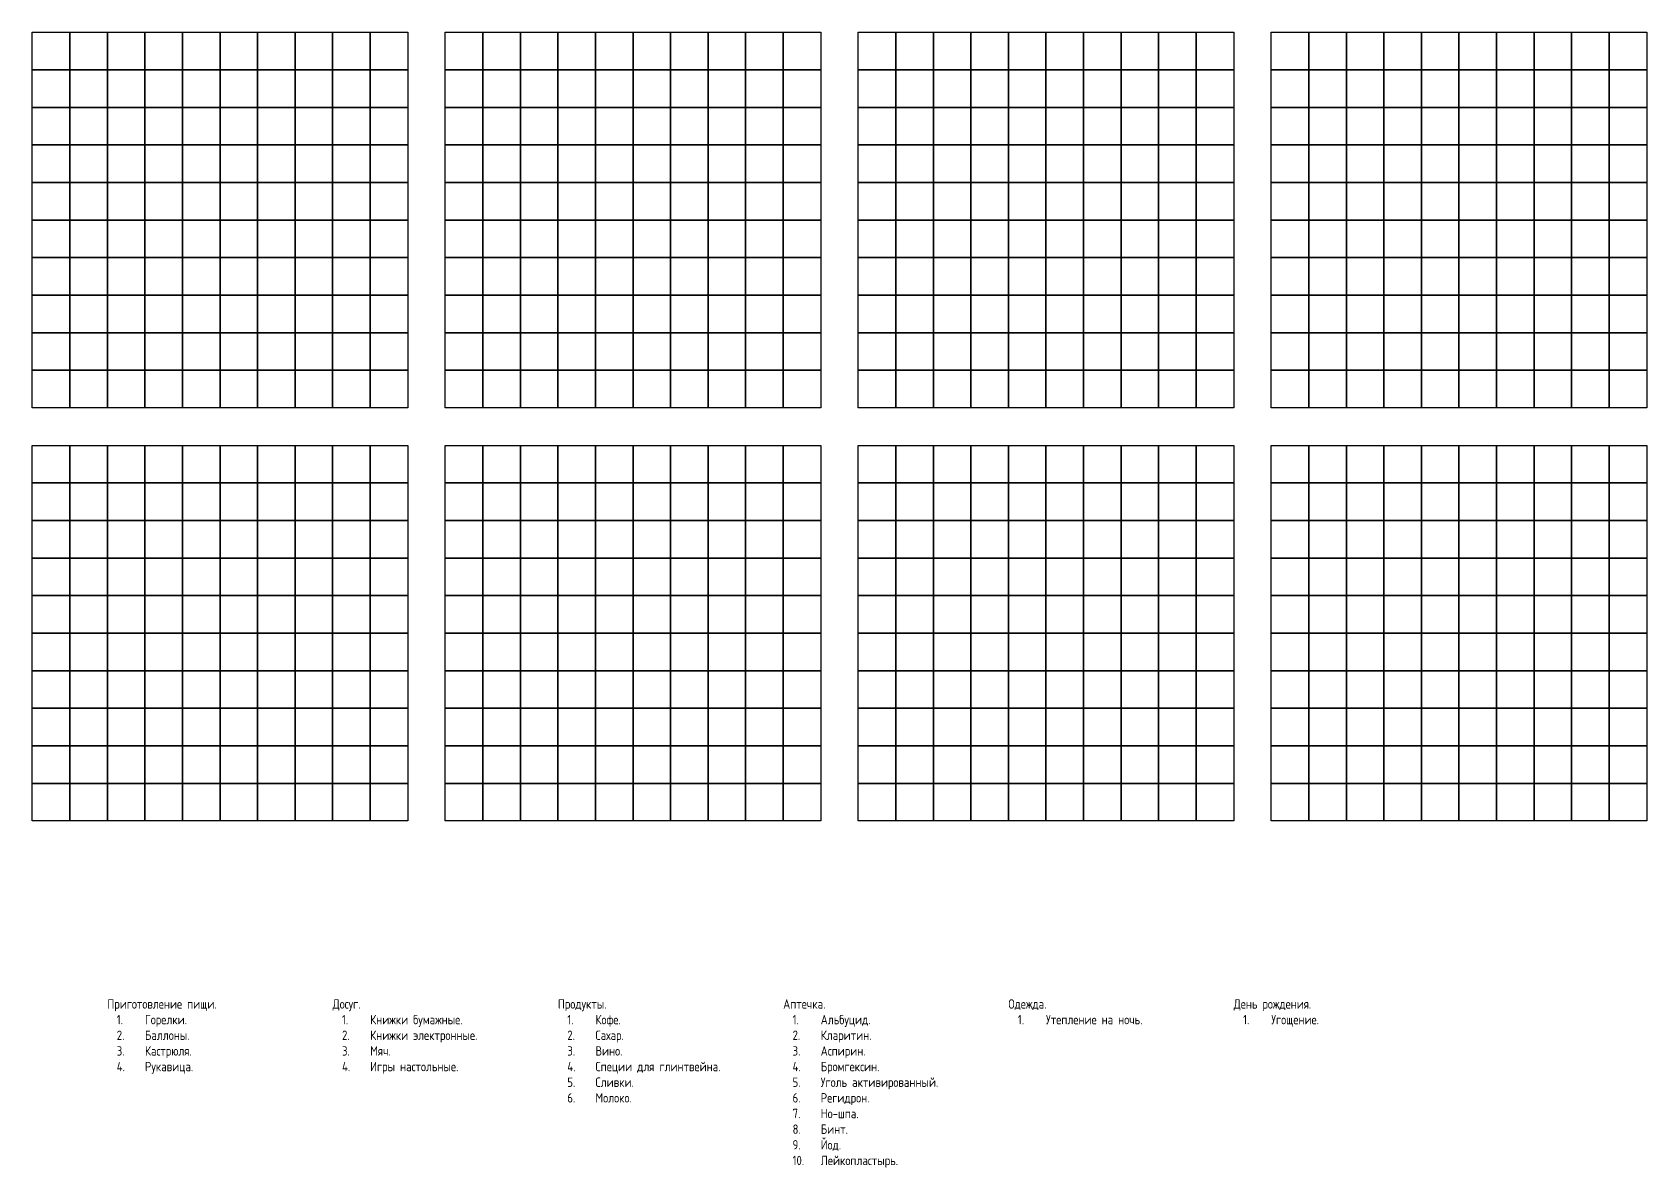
# Model space of a CAD drawing. Header units: millimetres. Extents: x -978 to 2856, y -2564 to 866.
# Drawn here: x 1986 to 2416, y 106.6 to 409 of the extents above; entities that cross this region are included whole.
import ezdxf

# ---------------------------------------------------------------- set-up
doc = ezdxf.new("R2010")
doc.units = ezdxf.units.MM
doc.header["$MEASUREMENT"] = 0
doc.styles.add('texxt', font='romans.shx', dxfattribs={"width": 0.8})

msp = doc.modelspace()

# ---------------------------------------------------------------- linework, layer by layer
for points in [[(1986, 409), (1996, 409), (1996, 399), (1986, 399)], [(1996, 409), (2006, 409), (2006, 399), (1996, 399)], [(2006, 409), (2016, 409), (2016, 399), (2006, 399)], [(2016, 409), (2026, 409), (2026, 399), (2016, 399)], [(2026, 409), (2036, 409), (2036, 399), (2026, 399)], [(2036, 409), (2046, 409), (2046, 399), (2036, 399)], [(2046, 409), (2056, 409), (2056, 399), (2046, 399)], [(2056, 409), (2066, 409), (2066, 399), (2056, 399)], [(2066, 409), (2076, 409), (2076, 399), (2066, 399)], [(2076, 409), (2086, 409), (2086, 399), (2076, 399)], [(2096, 409), (2106, 409), (2106, 399), (2096, 399)], [(2106, 409), (2116, 409), (2116, 399), (2106, 399)], [(2116, 409), (2126, 409), (2126, 399), (2116, 399)], [(2126, 409), (2136, 409), (2136, 399), (2126, 399)], [(2136, 409), (2146, 409), (2146, 399), (2136, 399)], [(2146, 409), (2156, 409), (2156, 399), (2146, 399)], [(2156, 409), (2166, 409), (2166, 399), (2156, 399)], [(2166, 409), (2176, 409), (2176, 399), (2166, 399)], [(2176, 409), (2186, 409), (2186, 399), (2176, 399)], [(2186, 409), (2196, 409), (2196, 399), (2186, 399)], [(2206, 409), (2216, 409), (2216, 399), (2206, 399)], [(2216, 409), (2226, 409), (2226, 399), (2216, 399)], [(2226, 409), (2236, 409), (2236, 399), (2226, 399)], [(2236, 409), (2246, 409), (2246, 399), (2236, 399)], [(2246, 409), (2256, 409), (2256, 399), (2246, 399)], [(2256, 409), (2266, 409), (2266, 399), (2256, 399)], [(2266, 409), (2276, 409), (2276, 399), (2266, 399)], [(2276, 409), (2286, 409), (2286, 399), (2276, 399)], [(2286, 409), (2296, 409), (2296, 399), (2286, 399)], [(2296, 409), (2306, 409), (2306, 399), (2296, 399)], [(2316, 409), (2326, 409), (2326, 399), (2316, 399)], [(2326, 409), (2336, 409), (2336, 399), (2326, 399)], [(2336, 409), (2346, 409), (2346, 399), (2336, 399)], [(2346, 409), (2356, 409), (2356, 399), (2346, 399)], [(2356, 409), (2366, 409), (2366, 399), (2356, 399)], [(2366, 409), (2376, 409), (2376, 399), (2366, 399)], [(2376, 409), (2386, 409), (2386, 399), (2376, 399)], [(2386, 409), (2396, 409), (2396, 399), (2386, 399)], [(2396, 409), (2406, 409), (2406, 399), (2396, 399)], [(2406, 409), (2416, 409), (2416, 399), (2406, 399)], [(1986, 399), (1996, 399), (1996, 389), (1986, 389)], [(1996, 399), (2006, 399), (2006, 389), (1996, 389)], [(2006, 399), (2016, 399), (2016, 389), (2006, 389)], [(2016, 399), (2026, 399), (2026, 389), (2016, 389)], [(2026, 399), (2036, 399), (2036, 389), (2026, 389)], [(2036, 399), (2046, 399), (2046, 389), (2036, 389)], [(2046, 399), (2056, 399), (2056, 389), (2046, 389)], [(2056, 399), (2066, 399), (2066, 389), (2056, 389)], [(2066, 399), (2076, 399), (2076, 389), (2066, 389)], [(2076, 399), (2086, 399), (2086, 389), (2076, 389)], [(2096, 399), (2106, 399), (2106, 389), (2096, 389)], [(2106, 399), (2116, 399), (2116, 389), (2106, 389)], [(2116, 399), (2126, 399), (2126, 389), (2116, 389)], [(2126, 399), (2136, 399), (2136, 389), (2126, 389)], [(2136, 399), (2146, 399), (2146, 389), (2136, 389)], [(2146, 399), (2156, 399), (2156, 389), (2146, 389)], [(2156, 399), (2166, 399), (2166, 389), (2156, 389)], [(2166, 399), (2176, 399), (2176, 389), (2166, 389)], [(2176, 399), (2186, 399), (2186, 389), (2176, 389)], [(2186, 399), (2196, 399), (2196, 389), (2186, 389)], [(2206, 399), (2216, 399), (2216, 389), (2206, 389)], [(2216, 399), (2226, 399), (2226, 389), (2216, 389)], [(2226, 399), (2236, 399), (2236, 389), (2226, 389)], [(2236, 399), (2246, 399), (2246, 389), (2236, 389)], [(2246, 399), (2256, 399), (2256, 389), (2246, 389)], [(2256, 399), (2266, 399), (2266, 389), (2256, 389)], [(2266, 399), (2276, 399), (2276, 389), (2266, 389)], [(2276, 399), (2286, 399), (2286, 389), (2276, 389)], [(2286, 399), (2296, 399), (2296, 389), (2286, 389)], [(2296, 399), (2306, 399), (2306, 389), (2296, 389)], [(2316, 399), (2326, 399), (2326, 389), (2316, 389)], [(2326, 399), (2336, 399), (2336, 389), (2326, 389)], [(2336, 399), (2346, 399), (2346, 389), (2336, 389)], [(2346, 399), (2356, 399), (2356, 389), (2346, 389)], [(2356, 399), (2366, 399), (2366, 389), (2356, 389)], [(2366, 399), (2376, 399), (2376, 389), (2366, 389)], [(2376, 399), (2386, 399), (2386, 389), (2376, 389)], [(2386, 399), (2396, 399), (2396, 389), (2386, 389)], [(2396, 399), (2406, 399), (2406, 389), (2396, 389)], [(2406, 399), (2416, 399), (2416, 389), (2406, 389)], [(1986, 389), (1996, 389), (1996, 379), (1986, 379)], [(1996, 389), (2006, 389), (2006, 379), (1996, 379)], [(2006, 389), (2016, 389), (2016, 379), (2006, 379)], [(2016, 389), (2026, 389), (2026, 379), (2016, 379)], [(2026, 389), (2036, 389), (2036, 379), (2026, 379)], [(2036, 389), (2046, 389), (2046, 379), (2036, 379)], [(2046, 389), (2056, 389), (2056, 379), (2046, 379)], [(2056, 389), (2066, 389), (2066, 379), (2056, 379)], [(2066, 389), (2076, 389), (2076, 379), (2066, 379)], [(2076, 389), (2086, 389), (2086, 379), (2076, 379)], [(2096, 389), (2106, 389), (2106, 379), (2096, 379)], [(2106, 389), (2116, 389), (2116, 379), (2106, 379)], [(2116, 389), (2126, 389), (2126, 379), (2116, 379)], [(2126, 389), (2136, 389), (2136, 379), (2126, 379)], [(2136, 389), (2146, 389), (2146, 379), (2136, 379)], [(2146, 389), (2156, 389), (2156, 379), (2146, 379)], [(2156, 389), (2166, 389), (2166, 379), (2156, 379)], [(2166, 389), (2176, 389), (2176, 379), (2166, 379)], [(2176, 389), (2186, 389), (2186, 379), (2176, 379)], [(2186, 389), (2196, 389), (2196, 379), (2186, 379)], [(2206, 389), (2216, 389), (2216, 379), (2206, 379)], [(2216, 389), (2226, 389), (2226, 379), (2216, 379)], [(2226, 389), (2236, 389), (2236, 379), (2226, 379)], [(2236, 389), (2246, 389), (2246, 379), (2236, 379)], [(2246, 389), (2256, 389), (2256, 379), (2246, 379)], [(2256, 389), (2266, 389), (2266, 379), (2256, 379)], [(2266, 389), (2276, 389), (2276, 379), (2266, 379)], [(2276, 389), (2286, 389), (2286, 379), (2276, 379)], [(2286, 389), (2296, 389), (2296, 379), (2286, 379)], [(2296, 389), (2306, 389), (2306, 379), (2296, 379)], [(2316, 389), (2326, 389), (2326, 379), (2316, 379)], [(2326, 389), (2336, 389), (2336, 379), (2326, 379)], [(2336, 389), (2346, 389), (2346, 379), (2336, 379)], [(2346, 389), (2356, 389), (2356, 379), (2346, 379)], [(2356, 389), (2366, 389), (2366, 379), (2356, 379)], [(2366, 389), (2376, 389), (2376, 379), (2366, 379)], [(2376, 389), (2386, 389), (2386, 379), (2376, 379)], [(2386, 389), (2396, 389), (2396, 379), (2386, 379)], [(2396, 389), (2406, 389), (2406, 379), (2396, 379)], [(2406, 389), (2416, 389), (2416, 379), (2406, 379)], [(1986, 379), (1996, 379), (1996, 369), (1986, 369)], [(1996, 379), (2006, 379), (2006, 369), (1996, 369)], [(2006, 379), (2016, 379), (2016, 369), (2006, 369)], [(2016, 379), (2026, 379), (2026, 369), (2016, 369)], [(2026, 379), (2036, 379), (2036, 369), (2026, 369)], [(2036, 379), (2046, 379), (2046, 369), (2036, 369)], [(2046, 379), (2056, 379), (2056, 369), (2046, 369)], [(2056, 379), (2066, 379), (2066, 369), (2056, 369)], [(2066, 379), (2076, 379), (2076, 369), (2066, 369)], [(2076, 379), (2086, 379), (2086, 369), (2076, 369)], [(2096, 379), (2106, 379), (2106, 369), (2096, 369)], [(2106, 379), (2116, 379), (2116, 369), (2106, 369)], [(2116, 379), (2126, 379), (2126, 369), (2116, 369)], [(2126, 379), (2136, 379), (2136, 369), (2126, 369)], [(2136, 379), (2146, 379), (2146, 369), (2136, 369)], [(2146, 379), (2156, 379), (2156, 369), (2146, 369)], [(2156, 379), (2166, 379), (2166, 369), (2156, 369)], [(2166, 379), (2176, 379), (2176, 369), (2166, 369)], [(2176, 379), (2186, 379), (2186, 369), (2176, 369)], [(2186, 379), (2196, 379), (2196, 369), (2186, 369)], [(2206, 379), (2216, 379), (2216, 369), (2206, 369)], [(2216, 379), (2226, 379), (2226, 369), (2216, 369)], [(2226, 379), (2236, 379), (2236, 369), (2226, 369)], [(2236, 379), (2246, 379), (2246, 369), (2236, 369)], [(2246, 379), (2256, 379), (2256, 369), (2246, 369)], [(2256, 379), (2266, 379), (2266, 369), (2256, 369)], [(2266, 379), (2276, 379), (2276, 369), (2266, 369)], [(2276, 379), (2286, 379), (2286, 369), (2276, 369)], [(2286, 379), (2296, 379), (2296, 369), (2286, 369)], [(2296, 379), (2306, 379), (2306, 369), (2296, 369)], [(2316, 379), (2326, 379), (2326, 369), (2316, 369)], [(2326, 379), (2336, 379), (2336, 369), (2326, 369)], [(2336, 379), (2346, 379), (2346, 369), (2336, 369)], [(2346, 379), (2356, 379), (2356, 369), (2346, 369)], [(2356, 379), (2366, 379), (2366, 369), (2356, 369)], [(2366, 379), (2376, 379), (2376, 369), (2366, 369)], [(2376, 379), (2386, 379), (2386, 369), (2376, 369)], [(2386, 379), (2396, 379), (2396, 369), (2386, 369)], [(2396, 379), (2406, 379), (2406, 369), (2396, 369)], [(2406, 379), (2416, 379), (2416, 369), (2406, 369)], [(1986, 369), (1996, 369), (1996, 359), (1986, 359)], [(1996, 369), (2006, 369), (2006, 359), (1996, 359)], [(2006, 369), (2016, 369), (2016, 359), (2006, 359)], [(2016, 369), (2026, 369), (2026, 359), (2016, 359)], [(2026, 369), (2036, 369), (2036, 359), (2026, 359)], [(2036, 369), (2046, 369), (2046, 359), (2036, 359)], [(2046, 369), (2056, 369), (2056, 359), (2046, 359)], [(2056, 369), (2066, 369), (2066, 359), (2056, 359)], [(2066, 369), (2076, 369), (2076, 359), (2066, 359)], [(2076, 369), (2086, 369), (2086, 359), (2076, 359)], [(2096, 369), (2106, 369), (2106, 359), (2096, 359)], [(2106, 369), (2116, 369), (2116, 359), (2106, 359)], [(2116, 369), (2126, 369), (2126, 359), (2116, 359)], [(2126, 369), (2136, 369), (2136, 359), (2126, 359)], [(2136, 369), (2146, 369), (2146, 359), (2136, 359)], [(2146, 369), (2156, 369), (2156, 359), (2146, 359)], [(2156, 369), (2166, 369), (2166, 359), (2156, 359)], [(2166, 369), (2176, 369), (2176, 359), (2166, 359)], [(2176, 369), (2186, 369), (2186, 359), (2176, 359)], [(2186, 369), (2196, 369), (2196, 359), (2186, 359)], [(2206, 369), (2216, 369), (2216, 359), (2206, 359)], [(2216, 369), (2226, 369), (2226, 359), (2216, 359)], [(2226, 369), (2236, 369), (2236, 359), (2226, 359)], [(2236, 369), (2246, 369), (2246, 359), (2236, 359)], [(2246, 369), (2256, 369), (2256, 359), (2246, 359)], [(2256, 369), (2266, 369), (2266, 359), (2256, 359)], [(2266, 369), (2276, 369), (2276, 359), (2266, 359)], [(2276, 369), (2286, 369), (2286, 359), (2276, 359)], [(2286, 369), (2296, 369), (2296, 359), (2286, 359)], [(2296, 369), (2306, 369), (2306, 359), (2296, 359)], [(2316, 369), (2326, 369), (2326, 359), (2316, 359)], [(2326, 369), (2336, 369), (2336, 359), (2326, 359)], [(2336, 369), (2346, 369), (2346, 359), (2336, 359)], [(2346, 369), (2356, 369), (2356, 359), (2346, 359)], [(2356, 369), (2366, 369), (2366, 359), (2356, 359)], [(2366, 369), (2376, 369), (2376, 359), (2366, 359)], [(2376, 369), (2386, 369), (2386, 359), (2376, 359)], [(2386, 369), (2396, 369), (2396, 359), (2386, 359)], [(2396, 369), (2406, 369), (2406, 359), (2396, 359)], [(2406, 369), (2416, 369), (2416, 359), (2406, 359)], [(1986, 359), (1996, 359), (1996, 349), (1986, 349)], [(1996, 359), (2006, 359), (2006, 349), (1996, 349)], [(2006, 359), (2016, 359), (2016, 349), (2006, 349)], [(2016, 359), (2026, 359), (2026, 349), (2016, 349)], [(2026, 359), (2036, 359), (2036, 349), (2026, 349)], [(2036, 359), (2046, 359), (2046, 349), (2036, 349)], [(2046, 359), (2056, 359), (2056, 349), (2046, 349)], [(2056, 359), (2066, 359), (2066, 349), (2056, 349)], [(2066, 359), (2076, 359), (2076, 349), (2066, 349)], [(2076, 359), (2086, 359), (2086, 349), (2076, 349)], [(2096, 359), (2106, 359), (2106, 349), (2096, 349)], [(2106, 359), (2116, 359), (2116, 349), (2106, 349)], [(2116, 359), (2126, 359), (2126, 349), (2116, 349)], [(2126, 359), (2136, 359), (2136, 349), (2126, 349)], [(2136, 359), (2146, 359), (2146, 349), (2136, 349)], [(2146, 359), (2156, 359), (2156, 349), (2146, 349)], [(2156, 359), (2166, 359), (2166, 349), (2156, 349)], [(2166, 359), (2176, 359), (2176, 349), (2166, 349)], [(2176, 359), (2186, 359), (2186, 349), (2176, 349)], [(2186, 359), (2196, 359), (2196, 349), (2186, 349)], [(2206, 359), (2216, 359), (2216, 349), (2206, 349)], [(2216, 359), (2226, 359), (2226, 349), (2216, 349)], [(2226, 359), (2236, 359), (2236, 349), (2226, 349)], [(2236, 359), (2246, 359), (2246, 349), (2236, 349)], [(2246, 359), (2256, 359), (2256, 349), (2246, 349)], [(2256, 359), (2266, 359), (2266, 349), (2256, 349)], [(2266, 359), (2276, 359), (2276, 349), (2266, 349)], [(2276, 359), (2286, 359), (2286, 349), (2276, 349)], [(2286, 359), (2296, 359), (2296, 349), (2286, 349)], [(2296, 359), (2306, 359), (2306, 349), (2296, 349)], [(2316, 359), (2326, 359), (2326, 349), (2316, 349)], [(2326, 359), (2336, 359), (2336, 349), (2326, 349)], [(2336, 359), (2346, 359), (2346, 349), (2336, 349)], [(2346, 359), (2356, 359), (2356, 349), (2346, 349)], [(2356, 359), (2366, 359), (2366, 349), (2356, 349)], [(2366, 359), (2376, 359), (2376, 349), (2366, 349)], [(2376, 359), (2386, 359), (2386, 349), (2376, 349)], [(2386, 359), (2396, 359), (2396, 349), (2386, 349)], [(2396, 359), (2406, 359), (2406, 349), (2396, 349)], [(2406, 359), (2416, 359), (2416, 349), (2406, 349)], [(1986, 349), (1996, 349), (1996, 339), (1986, 339)], [(1996, 349), (2006, 349), (2006, 339), (1996, 339)], [(2006, 349), (2016, 349), (2016, 339), (2006, 339)], [(2016, 349), (2026, 349), (2026, 339), (2016, 339)], [(2026, 349), (2036, 349), (2036, 339), (2026, 339)], [(2036, 349), (2046, 349), (2046, 339), (2036, 339)], [(2046, 349), (2056, 349), (2056, 339), (2046, 339)], [(2056, 349), (2066, 349), (2066, 339), (2056, 339)], [(2066, 349), (2076, 349), (2076, 339), (2066, 339)], [(2076, 349), (2086, 349), (2086, 339), (2076, 339)], [(2096, 349), (2106, 349), (2106, 339), (2096, 339)], [(2106, 349), (2116, 349), (2116, 339), (2106, 339)], [(2116, 349), (2126, 349), (2126, 339), (2116, 339)], [(2126, 349), (2136, 349), (2136, 339), (2126, 339)], [(2136, 349), (2146, 349), (2146, 339), (2136, 339)], [(2146, 349), (2156, 349), (2156, 339), (2146, 339)], [(2156, 349), (2166, 349), (2166, 339), (2156, 339)], [(2166, 349), (2176, 349), (2176, 339), (2166, 339)], [(2176, 349), (2186, 349), (2186, 339), (2176, 339)], [(2186, 349), (2196, 349), (2196, 339), (2186, 339)], [(2206, 349), (2216, 349), (2216, 339), (2206, 339)], [(2216, 349), (2226, 349), (2226, 339), (2216, 339)], [(2226, 349), (2236, 349), (2236, 339), (2226, 339)], [(2236, 349), (2246, 349), (2246, 339), (2236, 339)], [(2246, 349), (2256, 349), (2256, 339), (2246, 339)], [(2256, 349), (2266, 349), (2266, 339), (2256, 339)], [(2266, 349), (2276, 349), (2276, 339), (2266, 339)], [(2276, 349), (2286, 349), (2286, 339), (2276, 339)], [(2286, 349), (2296, 349), (2296, 339), (2286, 339)], [(2296, 349), (2306, 349), (2306, 339), (2296, 339)], [(2316, 349), (2326, 349), (2326, 339), (2316, 339)], [(2326, 349), (2336, 349), (2336, 339), (2326, 339)], [(2336, 349), (2346, 349), (2346, 339), (2336, 339)], [(2346, 349), (2356, 349), (2356, 339), (2346, 339)], [(2356, 349), (2366, 349), (2366, 339), (2356, 339)], [(2366, 349), (2376, 349), (2376, 339), (2366, 339)], [(2376, 349), (2386, 349), (2386, 339), (2376, 339)], [(2386, 349), (2396, 349), (2396, 339), (2386, 339)], [(2396, 349), (2406, 349), (2406, 339), (2396, 339)], [(2406, 349), (2416, 349), (2416, 339), (2406, 339)], [(1986, 339), (1996, 339), (1996, 329), (1986, 329)], [(1996, 339), (2006, 339), (2006, 329), (1996, 329)], [(2006, 339), (2016, 339), (2016, 329), (2006, 329)], [(2016, 339), (2026, 339), (2026, 329), (2016, 329)], [(2026, 339), (2036, 339), (2036, 329), (2026, 329)], [(2036, 339), (2046, 339), (2046, 329), (2036, 329)], [(2046, 339), (2056, 339), (2056, 329), (2046, 329)], [(2056, 339), (2066, 339), (2066, 329), (2056, 329)], [(2066, 339), (2076, 339), (2076, 329), (2066, 329)], [(2076, 339), (2086, 339), (2086, 329), (2076, 329)], [(2096, 339), (2106, 339), (2106, 329), (2096, 329)], [(2106, 339), (2116, 339), (2116, 329), (2106, 329)], [(2116, 339), (2126, 339), (2126, 329), (2116, 329)], [(2126, 339), (2136, 339), (2136, 329), (2126, 329)], [(2136, 339), (2146, 339), (2146, 329), (2136, 329)], [(2146, 339), (2156, 339), (2156, 329), (2146, 329)], [(2156, 339), (2166, 339), (2166, 329), (2156, 329)], [(2166, 339), (2176, 339), (2176, 329), (2166, 329)], [(2176, 339), (2186, 339), (2186, 329), (2176, 329)], [(2186, 339), (2196, 339), (2196, 329), (2186, 329)], [(2206, 339), (2216, 339), (2216, 329), (2206, 329)], [(2216, 339), (2226, 339), (2226, 329), (2216, 329)], [(2226, 339), (2236, 339), (2236, 329), (2226, 329)], [(2236, 339), (2246, 339), (2246, 329), (2236, 329)], [(2246, 339), (2256, 339), (2256, 329), (2246, 329)], [(2256, 339), (2266, 339), (2266, 329), (2256, 329)], [(2266, 339), (2276, 339), (2276, 329), (2266, 329)], [(2276, 339), (2286, 339), (2286, 329), (2276, 329)], [(2286, 339), (2296, 339), (2296, 329), (2286, 329)], [(2296, 339), (2306, 339), (2306, 329), (2296, 329)], [(2316, 339), (2326, 339), (2326, 329), (2316, 329)], [(2326, 339), (2336, 339), (2336, 329), (2326, 329)], [(2336, 339), (2346, 339), (2346, 329), (2336, 329)], [(2346, 339), (2356, 339), (2356, 329), (2346, 329)], [(2356, 339), (2366, 339), (2366, 329), (2356, 329)], [(2366, 339), (2376, 339), (2376, 329), (2366, 329)], [(2376, 339), (2386, 339), (2386, 329), (2376, 329)], [(2386, 339), (2396, 339), (2396, 329), (2386, 329)], [(2396, 339), (2406, 339), (2406, 329), (2396, 329)], [(2406, 339), (2416, 339), (2416, 329), (2406, 329)], [(1986, 329), (1996, 329), (1996, 319), (1986, 319)], [(1996, 329), (2006, 329), (2006, 319), (1996, 319)], [(2006, 329), (2016, 329), (2016, 319), (2006, 319)], [(2016, 329), (2026, 329), (2026, 319), (2016, 319)], [(2026, 329), (2036, 329), (2036, 319), (2026, 319)], [(2036, 329), (2046, 329), (2046, 319), (2036, 319)], [(2046, 329), (2056, 329), (2056, 319), (2046, 319)], [(2056, 329), (2066, 329), (2066, 319), (2056, 319)], [(2066, 329), (2076, 329), (2076, 319), (2066, 319)], [(2076, 329), (2086, 329), (2086, 319), (2076, 319)], [(2096, 329), (2106, 329), (2106, 319), (2096, 319)], [(2106, 329), (2116, 329), (2116, 319), (2106, 319)], [(2116, 329), (2126, 329), (2126, 319), (2116, 319)], [(2126, 329), (2136, 329), (2136, 319), (2126, 319)], [(2136, 329), (2146, 329), (2146, 319), (2136, 319)], [(2146, 329), (2156, 329), (2156, 319), (2146, 319)], [(2156, 329), (2166, 329), (2166, 319), (2156, 319)], [(2166, 329), (2176, 329), (2176, 319), (2166, 319)], [(2176, 329), (2186, 329), (2186, 319), (2176, 319)], [(2186, 329), (2196, 329), (2196, 319), (2186, 319)], [(2206, 329), (2216, 329), (2216, 319), (2206, 319)], [(2216, 329), (2226, 329), (2226, 319), (2216, 319)], [(2226, 329), (2236, 329), (2236, 319), (2226, 319)], [(2236, 329), (2246, 329), (2246, 319), (2236, 319)], [(2246, 329), (2256, 329), (2256, 319), (2246, 319)], [(2256, 329), (2266, 329), (2266, 319), (2256, 319)], [(2266, 329), (2276, 329), (2276, 319), (2266, 319)], [(2276, 329), (2286, 329), (2286, 319), (2276, 319)], [(2286, 329), (2296, 329), (2296, 319), (2286, 319)], [(2296, 329), (2306, 329), (2306, 319), (2296, 319)], [(2316, 329), (2326, 329), (2326, 319), (2316, 319)], [(2326, 329), (2336, 329), (2336, 319), (2326, 319)], [(2336, 329), (2346, 329), (2346, 319), (2336, 319)], [(2346, 329), (2356, 329), (2356, 319), (2346, 319)], [(2356, 329), (2366, 329), (2366, 319), (2356, 319)], [(2366, 329), (2376, 329), (2376, 319), (2366, 319)], [(2376, 329), (2386, 329), (2386, 319), (2376, 319)], [(2386, 329), (2396, 329), (2396, 319), (2386, 319)], [(2396, 329), (2406, 329), (2406, 319), (2396, 319)], [(2406, 329), (2416, 329), (2416, 319), (2406, 319)], [(1986, 319), (1996, 319), (1996, 309), (1986, 309)], [(1996, 319), (2006, 319), (2006, 309), (1996, 309)], [(2006, 319), (2016, 319), (2016, 309), (2006, 309)], [(2016, 319), (2026, 319), (2026, 309), (2016, 309)], [(2026, 319), (2036, 319), (2036, 309), (2026, 309)], [(2036, 319), (2046, 319), (2046, 309), (2036, 309)], [(2046, 319), (2056, 319), (2056, 309), (2046, 309)], [(2056, 319), (2066, 319), (2066, 309), (2056, 309)], [(2066, 319), (2076, 319), (2076, 309), (2066, 309)], [(2076, 319), (2086, 319), (2086, 309), (2076, 309)], [(2096, 319), (2106, 319), (2106, 309), (2096, 309)], [(2106, 319), (2116, 319), (2116, 309), (2106, 309)], [(2116, 319), (2126, 319), (2126, 309), (2116, 309)], [(2126, 319), (2136, 319), (2136, 309), (2126, 309)], [(2136, 319), (2146, 319), (2146, 309), (2136, 309)], [(2146, 319), (2156, 319), (2156, 309), (2146, 309)], [(2156, 319), (2166, 319), (2166, 309), (2156, 309)], [(2166, 319), (2176, 319), (2176, 309), (2166, 309)], [(2176, 319), (2186, 319), (2186, 309), (2176, 309)], [(2186, 319), (2196, 319), (2196, 309), (2186, 309)], [(2206, 319), (2216, 319), (2216, 309), (2206, 309)], [(2216, 319), (2226, 319), (2226, 309), (2216, 309)], [(2226, 319), (2236, 319), (2236, 309), (2226, 309)], [(2236, 319), (2246, 319), (2246, 309), (2236, 309)], [(2246, 319), (2256, 319), (2256, 309), (2246, 309)], [(2256, 319), (2266, 319), (2266, 309), (2256, 309)], [(2266, 319), (2276, 319), (2276, 309), (2266, 309)], [(2276, 319), (2286, 319), (2286, 309), (2276, 309)], [(2286, 319), (2296, 319), (2296, 309), (2286, 309)], [(2296, 319), (2306, 319), (2306, 309), (2296, 309)], [(2316, 319), (2326, 319), (2326, 309), (2316, 309)], [(2326, 319), (2336, 319), (2336, 309), (2326, 309)], [(2336, 319), (2346, 319), (2346, 309), (2336, 309)], [(2346, 319), (2356, 319), (2356, 309), (2346, 309)], [(2356, 319), (2366, 319), (2366, 309), (2356, 309)], [(2366, 319), (2376, 319), (2376, 309), (2366, 309)], [(2376, 319), (2386, 319), (2386, 309), (2376, 309)], [(2386, 319), (2396, 319), (2396, 309), (2386, 309)], [(2396, 319), (2406, 319), (2406, 309), (2396, 309)], [(2406, 319), (2416, 319), (2416, 309), (2406, 309)], [(1986, 299), (1996, 299), (1996, 289), (1986, 289)], [(1996, 299), (2006, 299), (2006, 289), (1996, 289)], [(2006, 299), (2016, 299), (2016, 289), (2006, 289)], [(2016, 299), (2026, 299), (2026, 289), (2016, 289)], [(2026, 299), (2036, 299), (2036, 289), (2026, 289)], [(2036, 299), (2046, 299), (2046, 289), (2036, 289)], [(2046, 299), (2056, 299), (2056, 289), (2046, 289)], [(2056, 299), (2066, 299), (2066, 289), (2056, 289)], [(2066, 299), (2076, 299), (2076, 289), (2066, 289)], [(2076, 299), (2086, 299), (2086, 289), (2076, 289)], [(2096, 299), (2106, 299), (2106, 289), (2096, 289)], [(2106, 299), (2116, 299), (2116, 289), (2106, 289)], [(2116, 299), (2126, 299), (2126, 289), (2116, 289)], [(2126, 299), (2136, 299), (2136, 289), (2126, 289)], [(2136, 299), (2146, 299), (2146, 289), (2136, 289)], [(2146, 299), (2156, 299), (2156, 289), (2146, 289)], [(2156, 299), (2166, 299), (2166, 289), (2156, 289)], [(2166, 299), (2176, 299), (2176, 289), (2166, 289)], [(2176, 299), (2186, 299), (2186, 289), (2176, 289)], [(2186, 299), (2196, 299), (2196, 289), (2186, 289)], [(2206, 299), (2216, 299), (2216, 289), (2206, 289)], [(2216, 299), (2226, 299), (2226, 289), (2216, 289)], [(2226, 299), (2236, 299), (2236, 289), (2226, 289)], [(2236, 299), (2246, 299), (2246, 289), (2236, 289)], [(2246, 299), (2256, 299), (2256, 289), (2246, 289)], [(2256, 299), (2266, 299), (2266, 289), (2256, 289)], [(2266, 299), (2276, 299), (2276, 289), (2266, 289)], [(2276, 299), (2286, 299), (2286, 289), (2276, 289)], [(2286, 299), (2296, 299), (2296, 289), (2286, 289)], [(2296, 299), (2306, 299), (2306, 289), (2296, 289)], [(2316, 299), (2326, 299), (2326, 289), (2316, 289)], [(2326, 299), (2336, 299), (2336, 289), (2326, 289)], [(2336, 299), (2346, 299), (2346, 289), (2336, 289)], [(2346, 299), (2356, 299), (2356, 289), (2346, 289)], [(2356, 299), (2366, 299), (2366, 289), (2356, 289)], [(2366, 299), (2376, 299), (2376, 289), (2366, 289)], [(2376, 299), (2386, 299), (2386, 289), (2376, 289)], [(2386, 299), (2396, 299), (2396, 289), (2386, 289)], [(2396, 299), (2406, 299), (2406, 289), (2396, 289)], [(2406, 299), (2416, 299), (2416, 289), (2406, 289)], [(1986, 289), (1996, 289), (1996, 279), (1986, 279)], [(1996, 289), (2006, 289), (2006, 279), (1996, 279)], [(2006, 289), (2016, 289), (2016, 279), (2006, 279)], [(2016, 289), (2026, 289), (2026, 279), (2016, 279)], [(2026, 289), (2036, 289), (2036, 279), (2026, 279)], [(2036, 289), (2046, 289), (2046, 279), (2036, 279)], [(2046, 289), (2056, 289), (2056, 279), (2046, 279)], [(2056, 289), (2066, 289), (2066, 279), (2056, 279)], [(2066, 289), (2076, 289), (2076, 279), (2066, 279)], [(2076, 289), (2086, 289), (2086, 279), (2076, 279)], [(2096, 289), (2106, 289), (2106, 279), (2096, 279)], [(2106, 289), (2116, 289), (2116, 279), (2106, 279)], [(2116, 289), (2126, 289), (2126, 279), (2116, 279)], [(2126, 289), (2136, 289), (2136, 279), (2126, 279)], [(2136, 289), (2146, 289), (2146, 279), (2136, 279)], [(2146, 289), (2156, 289), (2156, 279), (2146, 279)], [(2156, 289), (2166, 289), (2166, 279), (2156, 279)], [(2166, 289), (2176, 289), (2176, 279), (2166, 279)], [(2176, 289), (2186, 289), (2186, 279), (2176, 279)], [(2186, 289), (2196, 289), (2196, 279), (2186, 279)], [(2206, 289), (2216, 289), (2216, 279), (2206, 279)], [(2216, 289), (2226, 289), (2226, 279), (2216, 279)], [(2226, 289), (2236, 289), (2236, 279), (2226, 279)], [(2236, 289), (2246, 289), (2246, 279), (2236, 279)], [(2246, 289), (2256, 289), (2256, 279), (2246, 279)], [(2256, 289), (2266, 289), (2266, 279), (2256, 279)], [(2266, 289), (2276, 289), (2276, 279), (2266, 279)], [(2276, 289), (2286, 289), (2286, 279), (2276, 279)], [(2286, 289), (2296, 289), (2296, 279), (2286, 279)], [(2296, 289), (2306, 289), (2306, 279), (2296, 279)], [(2316, 289), (2326, 289), (2326, 279), (2316, 279)], [(2326, 289), (2336, 289), (2336, 279), (2326, 279)], [(2336, 289), (2346, 289), (2346, 279), (2336, 279)], [(2346, 289), (2356, 289), (2356, 279), (2346, 279)], [(2356, 289), (2366, 289), (2366, 279), (2356, 279)], [(2366, 289), (2376, 289), (2376, 279), (2366, 279)], [(2376, 289), (2386, 289), (2386, 279), (2376, 279)], [(2386, 289), (2396, 289), (2396, 279), (2386, 279)], [(2396, 289), (2406, 289), (2406, 279), (2396, 279)], [(2406, 289), (2416, 289), (2416, 279), (2406, 279)], [(1986, 279), (1996, 279), (1996, 269), (1986, 269)], [(1996, 279), (2006, 279), (2006, 269), (1996, 269)], [(2006, 279), (2016, 279), (2016, 269), (2006, 269)], [(2016, 279), (2026, 279), (2026, 269), (2016, 269)], [(2026, 279), (2036, 279), (2036, 269), (2026, 269)], [(2036, 279), (2046, 279), (2046, 269), (2036, 269)], [(2046, 279), (2056, 279), (2056, 269), (2046, 269)], [(2056, 279), (2066, 279), (2066, 269), (2056, 269)], [(2066, 279), (2076, 279), (2076, 269), (2066, 269)], [(2076, 279), (2086, 279), (2086, 269), (2076, 269)], [(2096, 279), (2106, 279), (2106, 269), (2096, 269)], [(2106, 279), (2116, 279), (2116, 269), (2106, 269)], [(2116, 279), (2126, 279), (2126, 269), (2116, 269)], [(2126, 279), (2136, 279), (2136, 269), (2126, 269)], [(2136, 279), (2146, 279), (2146, 269), (2136, 269)], [(2146, 279), (2156, 279), (2156, 269), (2146, 269)], [(2156, 279), (2166, 279), (2166, 269), (2156, 269)], [(2166, 279), (2176, 279), (2176, 269), (2166, 269)], [(2176, 279), (2186, 279), (2186, 269), (2176, 269)], [(2186, 279), (2196, 279), (2196, 269), (2186, 269)], [(2206, 279), (2216, 279), (2216, 269), (2206, 269)], [(2216, 279), (2226, 279), (2226, 269), (2216, 269)], [(2226, 279), (2236, 279), (2236, 269), (2226, 269)], [(2236, 279), (2246, 279), (2246, 269), (2236, 269)], [(2246, 279), (2256, 279), (2256, 269), (2246, 269)], [(2256, 279), (2266, 279), (2266, 269), (2256, 269)], [(2266, 279), (2276, 279), (2276, 269), (2266, 269)], [(2276, 279), (2286, 279), (2286, 269), (2276, 269)], [(2286, 279), (2296, 279), (2296, 269), (2286, 269)], [(2296, 279), (2306, 279), (2306, 269), (2296, 269)], [(2316, 279), (2326, 279), (2326, 269), (2316, 269)], [(2326, 279), (2336, 279), (2336, 269), (2326, 269)], [(2336, 279), (2346, 279), (2346, 269), (2336, 269)], [(2346, 279), (2356, 279), (2356, 269), (2346, 269)], [(2356, 279), (2366, 279), (2366, 269), (2356, 269)], [(2366, 279), (2376, 279), (2376, 269), (2366, 269)], [(2376, 279), (2386, 279), (2386, 269), (2376, 269)], [(2386, 279), (2396, 279), (2396, 269), (2386, 269)], [(2396, 279), (2406, 279), (2406, 269), (2396, 269)], [(2406, 279), (2416, 279), (2416, 269), (2406, 269)], [(1986, 269), (1996, 269), (1996, 259), (1986, 259)], [(1996, 269), (2006, 269), (2006, 259), (1996, 259)], [(2006, 269), (2016, 269), (2016, 259), (2006, 259)], [(2016, 269), (2026, 269), (2026, 259), (2016, 259)], [(2026, 269), (2036, 269), (2036, 259), (2026, 259)], [(2036, 269), (2046, 269), (2046, 259), (2036, 259)], [(2046, 269), (2056, 269), (2056, 259), (2046, 259)], [(2056, 269), (2066, 269), (2066, 259), (2056, 259)], [(2066, 269), (2076, 269), (2076, 259), (2066, 259)], [(2076, 269), (2086, 269), (2086, 259), (2076, 259)], [(2096, 269), (2106, 269), (2106, 259), (2096, 259)], [(2106, 269), (2116, 269), (2116, 259), (2106, 259)], [(2116, 269), (2126, 269), (2126, 259), (2116, 259)], [(2126, 269), (2136, 269), (2136, 259), (2126, 259)], [(2136, 269), (2146, 269), (2146, 259), (2136, 259)], [(2146, 269), (2156, 269), (2156, 259), (2146, 259)], [(2156, 269), (2166, 269), (2166, 259), (2156, 259)], [(2166, 269), (2176, 269), (2176, 259), (2166, 259)], [(2176, 269), (2186, 269), (2186, 259), (2176, 259)], [(2186, 269), (2196, 269), (2196, 259), (2186, 259)], [(2206, 269), (2216, 269), (2216, 259), (2206, 259)], [(2216, 269), (2226, 269), (2226, 259), (2216, 259)], [(2226, 269), (2236, 269), (2236, 259), (2226, 259)], [(2236, 269), (2246, 269), (2246, 259), (2236, 259)], [(2246, 269), (2256, 269), (2256, 259), (2246, 259)], [(2256, 269), (2266, 269), (2266, 259), (2256, 259)], [(2266, 269), (2276, 269), (2276, 259), (2266, 259)], [(2276, 269), (2286, 269), (2286, 259), (2276, 259)], [(2286, 269), (2296, 269), (2296, 259), (2286, 259)], [(2296, 269), (2306, 269), (2306, 259), (2296, 259)], [(2316, 269), (2326, 269), (2326, 259), (2316, 259)], [(2326, 269), (2336, 269), (2336, 259), (2326, 259)], [(2336, 269), (2346, 269), (2346, 259), (2336, 259)], [(2346, 269), (2356, 269), (2356, 259), (2346, 259)], [(2356, 269), (2366, 269), (2366, 259), (2356, 259)], [(2366, 269), (2376, 269), (2376, 259), (2366, 259)], [(2376, 269), (2386, 269), (2386, 259), (2376, 259)], [(2386, 269), (2396, 269), (2396, 259), (2386, 259)], [(2396, 269), (2406, 269), (2406, 259), (2396, 259)], [(2406, 269), (2416, 269), (2416, 259), (2406, 259)], [(1986, 259), (1996, 259), (1996, 249), (1986, 249)], [(1996, 259), (2006, 259), (2006, 249), (1996, 249)], [(2006, 259), (2016, 259), (2016, 249), (2006, 249)], [(2016, 259), (2026, 259), (2026, 249), (2016, 249)], [(2026, 259), (2036, 259), (2036, 249), (2026, 249)], [(2036, 259), (2046, 259), (2046, 249), (2036, 249)], [(2046, 259), (2056, 259), (2056, 249), (2046, 249)], [(2056, 259), (2066, 259), (2066, 249), (2056, 249)], [(2066, 259), (2076, 259), (2076, 249), (2066, 249)], [(2076, 259), (2086, 259), (2086, 249), (2076, 249)], [(2096, 259), (2106, 259), (2106, 249), (2096, 249)], [(2106, 259), (2116, 259), (2116, 249), (2106, 249)], [(2116, 259), (2126, 259), (2126, 249), (2116, 249)], [(2126, 259), (2136, 259), (2136, 249), (2126, 249)], [(2136, 259), (2146, 259), (2146, 249), (2136, 249)], [(2146, 259), (2156, 259), (2156, 249), (2146, 249)], [(2156, 259), (2166, 259), (2166, 249), (2156, 249)], [(2166, 259), (2176, 259), (2176, 249), (2166, 249)], [(2176, 259), (2186, 259), (2186, 249), (2176, 249)], [(2186, 259), (2196, 259), (2196, 249), (2186, 249)], [(2206, 259), (2216, 259), (2216, 249), (2206, 249)], [(2216, 259), (2226, 259), (2226, 249), (2216, 249)], [(2226, 259), (2236, 259), (2236, 249), (2226, 249)], [(2236, 259), (2246, 259), (2246, 249), (2236, 249)], [(2246, 259), (2256, 259), (2256, 249), (2246, 249)], [(2256, 259), (2266, 259), (2266, 249), (2256, 249)], [(2266, 259), (2276, 259), (2276, 249), (2266, 249)], [(2276, 259), (2286, 259), (2286, 249), (2276, 249)], [(2286, 259), (2296, 259), (2296, 249), (2286, 249)], [(2296, 259), (2306, 259), (2306, 249), (2296, 249)], [(2316, 259), (2326, 259), (2326, 249), (2316, 249)], [(2326, 259), (2336, 259), (2336, 249), (2326, 249)], [(2336, 259), (2346, 259), (2346, 249), (2336, 249)], [(2346, 259), (2356, 259), (2356, 249), (2346, 249)], [(2356, 259), (2366, 259), (2366, 249), (2356, 249)], [(2366, 259), (2376, 259), (2376, 249), (2366, 249)], [(2376, 259), (2386, 259), (2386, 249), (2376, 249)], [(2386, 259), (2396, 259), (2396, 249), (2386, 249)], [(2396, 259), (2406, 259), (2406, 249), (2396, 249)], [(2406, 259), (2416, 259), (2416, 249), (2406, 249)], [(1986, 249), (1996, 249), (1996, 239), (1986, 239)], [(1996, 249), (2006, 249), (2006, 239), (1996, 239)], [(2006, 249), (2016, 249), (2016, 239), (2006, 239)], [(2016, 249), (2026, 249), (2026, 239), (2016, 239)], [(2026, 249), (2036, 249), (2036, 239), (2026, 239)], [(2036, 249), (2046, 249), (2046, 239), (2036, 239)], [(2046, 249), (2056, 249), (2056, 239), (2046, 239)], [(2056, 249), (2066, 249), (2066, 239), (2056, 239)], [(2066, 249), (2076, 249), (2076, 239), (2066, 239)], [(2076, 249), (2086, 249), (2086, 239), (2076, 239)], [(2096, 249), (2106, 249), (2106, 239), (2096, 239)], [(2106, 249), (2116, 249), (2116, 239), (2106, 239)], [(2116, 249), (2126, 249), (2126, 239), (2116, 239)], [(2126, 249), (2136, 249), (2136, 239), (2126, 239)], [(2136, 249), (2146, 249), (2146, 239), (2136, 239)], [(2146, 249), (2156, 249), (2156, 239), (2146, 239)], [(2156, 249), (2166, 249), (2166, 239), (2156, 239)], [(2166, 249), (2176, 249), (2176, 239), (2166, 239)], [(2176, 249), (2186, 249), (2186, 239), (2176, 239)], [(2186, 249), (2196, 249), (2196, 239), (2186, 239)], [(2206, 249), (2216, 249), (2216, 239), (2206, 239)], [(2216, 249), (2226, 249), (2226, 239), (2216, 239)], [(2226, 249), (2236, 249), (2236, 239), (2226, 239)], [(2236, 249), (2246, 249), (2246, 239), (2236, 239)], [(2246, 249), (2256, 249), (2256, 239), (2246, 239)], [(2256, 249), (2266, 249), (2266, 239), (2256, 239)], [(2266, 249), (2276, 249), (2276, 239), (2266, 239)], [(2276, 249), (2286, 249), (2286, 239), (2276, 239)], [(2286, 249), (2296, 249), (2296, 239), (2286, 239)], [(2296, 249), (2306, 249), (2306, 239), (2296, 239)], [(2316, 249), (2326, 249), (2326, 239), (2316, 239)], [(2326, 249), (2336, 249), (2336, 239), (2326, 239)], [(2336, 249), (2346, 249), (2346, 239), (2336, 239)], [(2346, 249), (2356, 249), (2356, 239), (2346, 239)], [(2356, 249), (2366, 249), (2366, 239), (2356, 239)], [(2366, 249), (2376, 249), (2376, 239), (2366, 239)], [(2376, 249), (2386, 249), (2386, 239), (2376, 239)], [(2386, 249), (2396, 249), (2396, 239), (2386, 239)], [(2396, 249), (2406, 249), (2406, 239), (2396, 239)], [(2406, 249), (2416, 249), (2416, 239), (2406, 239)], [(1986, 239), (1996, 239), (1996, 229), (1986, 229)], [(1996, 239), (2006, 239), (2006, 229), (1996, 229)], [(2006, 239), (2016, 239), (2016, 229), (2006, 229)], [(2016, 239), (2026, 239), (2026, 229), (2016, 229)], [(2026, 239), (2036, 239), (2036, 229), (2026, 229)], [(2036, 239), (2046, 239), (2046, 229), (2036, 229)], [(2046, 239), (2056, 239), (2056, 229), (2046, 229)], [(2056, 239), (2066, 239), (2066, 229), (2056, 229)], [(2066, 239), (2076, 239), (2076, 229), (2066, 229)], [(2076, 239), (2086, 239), (2086, 229), (2076, 229)], [(2096, 239), (2106, 239), (2106, 229), (2096, 229)], [(2106, 239), (2116, 239), (2116, 229), (2106, 229)], [(2116, 239), (2126, 239), (2126, 229), (2116, 229)], [(2126, 239), (2136, 239), (2136, 229), (2126, 229)], [(2136, 239), (2146, 239), (2146, 229), (2136, 229)], [(2146, 239), (2156, 239), (2156, 229), (2146, 229)], [(2156, 239), (2166, 239), (2166, 229), (2156, 229)], [(2166, 239), (2176, 239), (2176, 229), (2166, 229)], [(2176, 239), (2186, 239), (2186, 229), (2176, 229)], [(2186, 239), (2196, 239), (2196, 229), (2186, 229)], [(2206, 239), (2216, 239), (2216, 229), (2206, 229)], [(2216, 239), (2226, 239), (2226, 229), (2216, 229)], [(2226, 239), (2236, 239), (2236, 229), (2226, 229)], [(2236, 239), (2246, 239), (2246, 229), (2236, 229)], [(2246, 239), (2256, 239), (2256, 229), (2246, 229)], [(2256, 239), (2266, 239), (2266, 229), (2256, 229)], [(2266, 239), (2276, 239), (2276, 229), (2266, 229)], [(2276, 239), (2286, 239), (2286, 229), (2276, 229)], [(2286, 239), (2296, 239), (2296, 229), (2286, 229)], [(2296, 239), (2306, 239), (2306, 229), (2296, 229)], [(2316, 239), (2326, 239), (2326, 229), (2316, 229)], [(2326, 239), (2336, 239), (2336, 229), (2326, 229)], [(2336, 239), (2346, 239), (2346, 229), (2336, 229)], [(2346, 239), (2356, 239), (2356, 229), (2346, 229)], [(2356, 239), (2366, 239), (2366, 229), (2356, 229)], [(2366, 239), (2376, 239), (2376, 229), (2366, 229)], [(2376, 239), (2386, 239), (2386, 229), (2376, 229)], [(2386, 239), (2396, 239), (2396, 229), (2386, 229)], [(2396, 239), (2406, 239), (2406, 229), (2396, 229)], [(2406, 239), (2416, 239), (2416, 229), (2406, 229)], [(1986, 229), (1996, 229), (1996, 219), (1986, 219)], [(1996, 229), (2006, 229), (2006, 219), (1996, 219)], [(2006, 229), (2016, 229), (2016, 219), (2006, 219)], [(2016, 229), (2026, 229), (2026, 219), (2016, 219)], [(2026, 229), (2036, 229), (2036, 219), (2026, 219)], [(2036, 229), (2046, 229), (2046, 219), (2036, 219)], [(2046, 229), (2056, 229), (2056, 219), (2046, 219)], [(2056, 229), (2066, 229), (2066, 219), (2056, 219)], [(2066, 229), (2076, 229), (2076, 219), (2066, 219)], [(2076, 229), (2086, 229), (2086, 219), (2076, 219)], [(2096, 229), (2106, 229), (2106, 219), (2096, 219)], [(2106, 229), (2116, 229), (2116, 219), (2106, 219)], [(2116, 229), (2126, 229), (2126, 219), (2116, 219)], [(2126, 229), (2136, 229), (2136, 219), (2126, 219)], [(2136, 229), (2146, 229), (2146, 219), (2136, 219)], [(2146, 229), (2156, 229), (2156, 219), (2146, 219)], [(2156, 229), (2166, 229), (2166, 219), (2156, 219)], [(2166, 229), (2176, 229), (2176, 219), (2166, 219)], [(2176, 229), (2186, 229), (2186, 219), (2176, 219)], [(2186, 229), (2196, 229), (2196, 219), (2186, 219)], [(2206, 229), (2216, 229), (2216, 219), (2206, 219)], [(2216, 229), (2226, 229), (2226, 219), (2216, 219)], [(2226, 229), (2236, 229), (2236, 219), (2226, 219)], [(2236, 229), (2246, 229), (2246, 219), (2236, 219)], [(2246, 229), (2256, 229), (2256, 219), (2246, 219)], [(2256, 229), (2266, 229), (2266, 219), (2256, 219)], [(2266, 229), (2276, 229), (2276, 219), (2266, 219)], [(2276, 229), (2286, 229), (2286, 219), (2276, 219)], [(2286, 229), (2296, 229), (2296, 219), (2286, 219)], [(2296, 229), (2306, 229), (2306, 219), (2296, 219)], [(2316, 229), (2326, 229), (2326, 219), (2316, 219)], [(2326, 229), (2336, 229), (2336, 219), (2326, 219)], [(2336, 229), (2346, 229), (2346, 219), (2336, 219)], [(2346, 229), (2356, 229), (2356, 219), (2346, 219)], [(2356, 229), (2366, 229), (2366, 219), (2356, 219)], [(2366, 229), (2376, 229), (2376, 219), (2366, 219)], [(2376, 229), (2386, 229), (2386, 219), (2376, 219)], [(2386, 229), (2396, 229), (2396, 219), (2386, 219)], [(2396, 229), (2406, 229), (2406, 219), (2396, 219)], [(2406, 229), (2416, 229), (2416, 219), (2406, 219)], [(1986, 219), (1996, 219), (1996, 209), (1986, 209)], [(1996, 219), (2006, 219), (2006, 209), (1996, 209)], [(2006, 219), (2016, 219), (2016, 209), (2006, 209)], [(2016, 219), (2026, 219), (2026, 209), (2016, 209)], [(2026, 219), (2036, 219), (2036, 209), (2026, 209)], [(2036, 219), (2046, 219), (2046, 209), (2036, 209)], [(2046, 219), (2056, 219), (2056, 209), (2046, 209)], [(2056, 219), (2066, 219), (2066, 209), (2056, 209)], [(2066, 219), (2076, 219), (2076, 209), (2066, 209)], [(2076, 219), (2086, 219), (2086, 209), (2076, 209)], [(2096, 219), (2106, 219), (2106, 209), (2096, 209)], [(2106, 219), (2116, 219), (2116, 209), (2106, 209)], [(2116, 219), (2126, 219), (2126, 209), (2116, 209)], [(2126, 219), (2136, 219), (2136, 209), (2126, 209)], [(2136, 219), (2146, 219), (2146, 209), (2136, 209)], [(2146, 219), (2156, 219), (2156, 209), (2146, 209)], [(2156, 219), (2166, 219), (2166, 209), (2156, 209)], [(2166, 219), (2176, 219), (2176, 209), (2166, 209)], [(2176, 219), (2186, 219), (2186, 209), (2176, 209)], [(2186, 219), (2196, 219), (2196, 209), (2186, 209)], [(2206, 219), (2216, 219), (2216, 209), (2206, 209)], [(2216, 219), (2226, 219), (2226, 209), (2216, 209)], [(2226, 219), (2236, 219), (2236, 209), (2226, 209)], [(2236, 219), (2246, 219), (2246, 209), (2236, 209)], [(2246, 219), (2256, 219), (2256, 209), (2246, 209)], [(2256, 219), (2266, 219), (2266, 209), (2256, 209)], [(2266, 219), (2276, 219), (2276, 209), (2266, 209)], [(2276, 219), (2286, 219), (2286, 209), (2276, 209)], [(2286, 219), (2296, 219), (2296, 209), (2286, 209)], [(2296, 219), (2306, 219), (2306, 209), (2296, 209)], [(2316, 219), (2326, 219), (2326, 209), (2316, 209)], [(2326, 219), (2336, 219), (2336, 209), (2326, 209)], [(2336, 219), (2346, 219), (2346, 209), (2336, 209)], [(2346, 219), (2356, 219), (2356, 209), (2346, 209)], [(2356, 219), (2366, 219), (2366, 209), (2356, 209)], [(2366, 219), (2376, 219), (2376, 209), (2366, 209)], [(2376, 219), (2386, 219), (2386, 209), (2376, 209)], [(2386, 219), (2396, 219), (2396, 209), (2386, 209)], [(2396, 219), (2406, 219), (2406, 209), (2396, 209)], [(2406, 219), (2416, 219), (2416, 209), (2406, 209)], [(1986, 209), (1996, 209), (1996, 199), (1986, 199)], [(1996, 209), (2006, 209), (2006, 199), (1996, 199)], [(2006, 209), (2016, 209), (2016, 199), (2006, 199)], [(2016, 209), (2026, 209), (2026, 199), (2016, 199)], [(2026, 209), (2036, 209), (2036, 199), (2026, 199)], [(2036, 209), (2046, 209), (2046, 199), (2036, 199)], [(2046, 209), (2056, 209), (2056, 199), (2046, 199)], [(2056, 209), (2066, 209), (2066, 199), (2056, 199)], [(2066, 209), (2076, 209), (2076, 199), (2066, 199)], [(2076, 209), (2086, 209), (2086, 199), (2076, 199)], [(2096, 209), (2106, 209), (2106, 199), (2096, 199)], [(2106, 209), (2116, 209), (2116, 199), (2106, 199)], [(2116, 209), (2126, 209), (2126, 199), (2116, 199)], [(2126, 209), (2136, 209), (2136, 199), (2126, 199)], [(2136, 209), (2146, 209), (2146, 199), (2136, 199)], [(2146, 209), (2156, 209), (2156, 199), (2146, 199)], [(2156, 209), (2166, 209), (2166, 199), (2156, 199)], [(2166, 209), (2176, 209), (2176, 199), (2166, 199)], [(2176, 209), (2186, 209), (2186, 199), (2176, 199)], [(2186, 209), (2196, 209), (2196, 199), (2186, 199)], [(2206, 209), (2216, 209), (2216, 199), (2206, 199)], [(2216, 209), (2226, 209), (2226, 199), (2216, 199)], [(2226, 209), (2236, 209), (2236, 199), (2226, 199)], [(2236, 209), (2246, 209), (2246, 199), (2236, 199)], [(2246, 209), (2256, 209), (2256, 199), (2246, 199)], [(2256, 209), (2266, 209), (2266, 199), (2256, 199)], [(2266, 209), (2276, 209), (2276, 199), (2266, 199)], [(2276, 209), (2286, 209), (2286, 199), (2276, 199)], [(2286, 209), (2296, 209), (2296, 199), (2286, 199)], [(2296, 209), (2306, 209), (2306, 199), (2296, 199)], [(2316, 209), (2326, 209), (2326, 199), (2316, 199)], [(2326, 209), (2336, 209), (2336, 199), (2326, 199)], [(2336, 209), (2346, 209), (2346, 199), (2336, 199)], [(2346, 209), (2356, 209), (2356, 199), (2346, 199)], [(2356, 209), (2366, 209), (2366, 199), (2356, 199)], [(2366, 209), (2376, 209), (2376, 199), (2366, 199)], [(2376, 209), (2386, 209), (2386, 199), (2376, 199)], [(2386, 209), (2396, 209), (2396, 199), (2386, 199)], [(2396, 209), (2406, 209), (2406, 199), (2396, 199)], [(2406, 209), (2416, 209), (2416, 199), (2406, 199)]]:
    msp.add_lwpolyline(points, close=True)

# ---------------------------------------------------------------- texts
at = {"char_height": 2.5, "attachment_point": 1, "style": 'texxt'}
for s, insert in [('Приготовление пищи.\\P\\pi-7.5,l10,t10;1.^IГорелки.\\P2.^IБаллоны.\\P3.^IКастрюля.\\P4.^IРукавица.', (2006, 151.5)), ('Досуг.\\P\\pi-7.5,l10,t10;1.^IКнижки бумажные.\\P2.^IКнижки электронные.\\P3.^IМяч.\\P4.^IИгры настольные.', (2066, 151.5)), ('Продукты.\\P\\pi-7.5,l10,t10;1.^IКофе.\\P2.^IСахар.\\P3.^IВино.\\P4.^IСпеции для глинтвейна.\\P5.^IСливки.\\P6.^IМолоко.', (2126, 151.5)), ('Аптечка.\\P\\pi-7.5,l10,t10;1.^IАльбуцид.\\P2.^IКларитин.\\P3.^IАспирин.\\P4.^IБромгексин.\\P5.^IУголь активированный.\\P6.^IРегидрон.\\P7.^IНо-шпа.\\P8.^IБинт.\\P9.^IЙод.\\P10.^IЛейкопластырь.', (2186, 151.5)), ('Одежда.\\P\\pi-7.5,l10,t10;1.^IУтепление на ночь.', (2246, 151.5)), ('День рождения.\\P\\pi-7.5,l10,t10;1.^IУгощение.', (2306, 151.5))]:
    msp.add_mtext_dynamic_manual_height_columns(s, width=134.7299, gutter_width=20, heights=[0], dxfattribs=dict(at, insert=insert))

doc.saveas('drawing.dxf')
